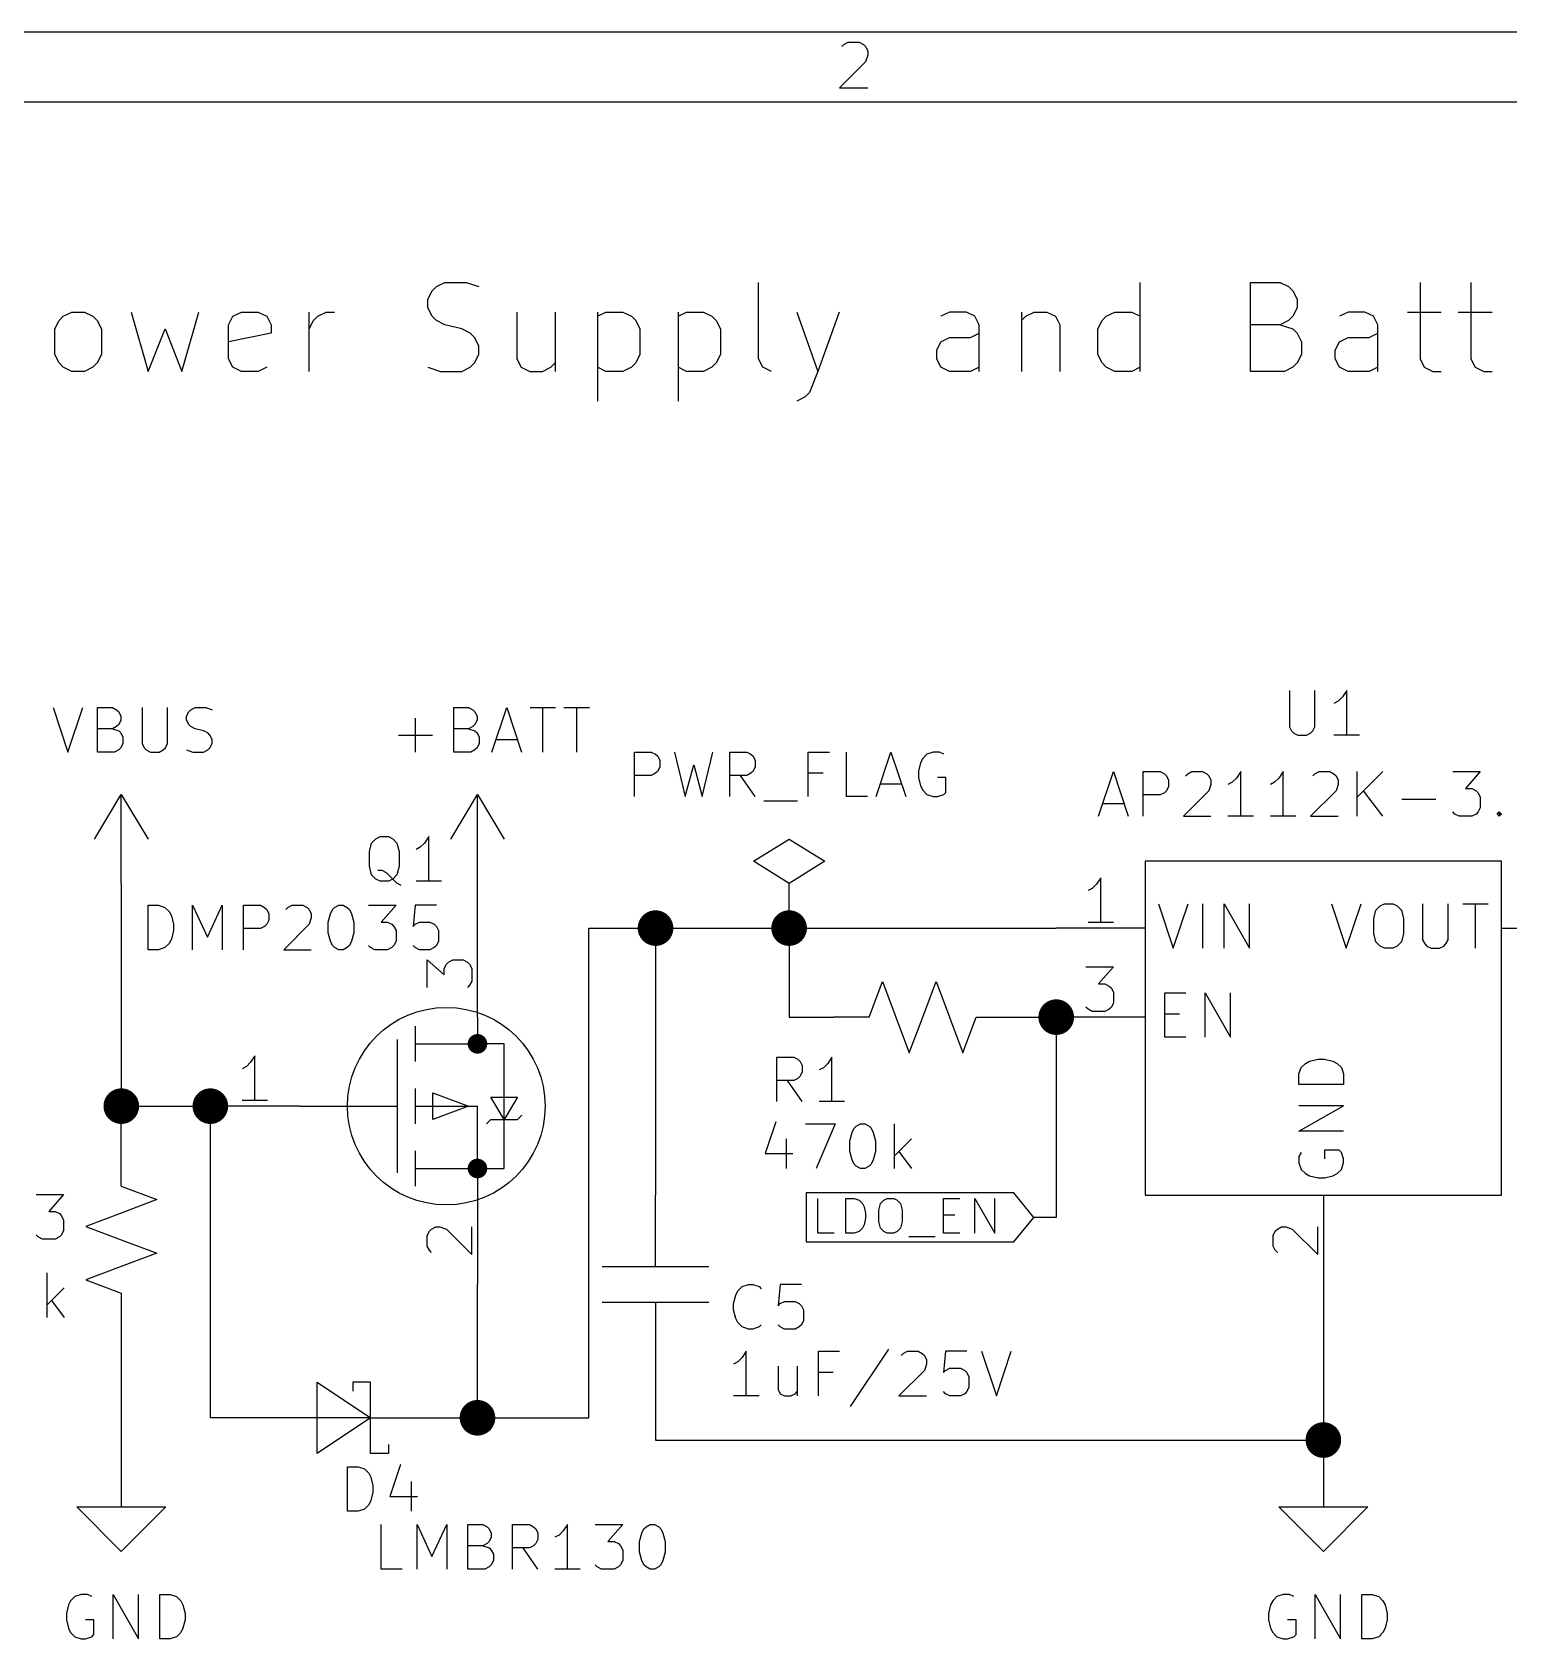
# Model space of a CAD drawing. Extents: x 0.4 to 16.1, y -11.3 to -0.4.
# Drawn here: x 2.45 to 4.108, y -2.198 to -0.394 of the extents above; entities that cross this region are included whole.
import ezdxf

# ---------------------------------------------------------------- set-up
doc = ezdxf.new("R2010")
doc.units = 0
doc.header["$MEASUREMENT"] = 0
for name, color, linetype in [('BLUE3', 171, 'CONTINUOUS'), ('CYAN2', 4, 'CONTINUOUS'), ('GREEN2', 3, 'CONTINUOUS'), ('LYELLOW', 51, 'CONTINUOUS'), ('RED2', 1, 'CONTINUOUS')]:
    doc.layers.add(name, color=color, linetype=linetype)

msp = doc.modelspace()

# ---------------------------------------------------------------- linework, layer by layer
at = {"layer": 'BLUE3', "linetype": 'CONTINUOUS'}
for p, q in [((2.89434, -0.693783), (2.89911, -0.68426)), ((2.89911, -0.68426), (2.90387, -0.6795)), ((2.90387, -0.6795), (2.91339, -0.674736)), ((2.91339, -0.674736), (2.9372, -0.674736)), ((2.9372, -0.674736), (2.95148, -0.6795)), ((3.26577, -0.760449), (3.26577, -0.674736)), ((3.69434, -0.774736), (3.69434, -0.674736)), ((3.81815, -0.774736), (3.81815, -0.674736)), ((3.81815, -0.674736), (3.85148, -0.674736)), ((3.85148, -0.674736), (3.86101, -0.6795)), ((3.86101, -0.6795), (3.86577, -0.68426)), ((3.86577, -0.68426), (3.87054, -0.693783)), ((4.00863, -0.674736), (4.00863, -0.760449)), ((4.06577, -0.674736), (4.06577, -0.760449)), ((2.89434, -0.703307), (2.89434, -0.693783)), ((2.89911, -0.712831), (2.89434, -0.703307)), ((3.87054, -0.703307), (3.86577, -0.712831)), ((3.87054, -0.693783), (3.87054, -0.703307)), ((2.4753, -0.727118), (2.48006, -0.717594)), ((2.48006, -0.717594), (2.48482, -0.712831)), ((2.48482, -0.712831), (2.49434, -0.708071)), ((2.49434, -0.708071), (2.50863, -0.708071)), ((2.50863, -0.708071), (2.51815, -0.712831)), ((2.51815, -0.712831), (2.52291, -0.717594)), ((2.52291, -0.717594), (2.52768, -0.727118)), ((2.56101, -0.708071), (2.58006, -0.774736)), ((2.61815, -0.774736), (2.6372, -0.708071)), ((2.67054, -0.722354), (2.6753, -0.712831)), ((2.6753, -0.712831), (2.68482, -0.708071)), ((2.68482, -0.708071), (2.70387, -0.708071)), ((2.70387, -0.708071), (2.71339, -0.712831)), ((2.71339, -0.712831), (2.71815, -0.722354)), ((2.76101, -0.774736), (2.76101, -0.708071)), ((2.76101, -0.727118), (2.76577, -0.717594)), ((2.76577, -0.717594), (2.77054, -0.712831)), ((2.77054, -0.712831), (2.78006, -0.708071)), ((2.78006, -0.708071), (2.78958, -0.708071)), ((2.90387, -0.717594), (2.89911, -0.712831)), ((2.91339, -0.722354), (2.90387, -0.717594)), ((2.99434, -0.708071), (2.99434, -0.760449)), ((3.0372, -0.708071), (3.0372, -0.774736)), ((3.08482, -0.708071), (3.08482, -0.808071)), ((3.08482, -0.712831), (3.09434, -0.708071)), ((3.09434, -0.708071), (3.11339, -0.708071)), ((3.11339, -0.708071), (3.12291, -0.712831)), ((3.12291, -0.712831), (3.12768, -0.717594)), ((3.12768, -0.717594), (3.13244, -0.727118)), ((3.1753, -0.708071), (3.1753, -0.808071)), ((3.1753, -0.712831), (3.18482, -0.708071)), ((3.18482, -0.708071), (3.20387, -0.708071)), ((3.20387, -0.708071), (3.21339, -0.712831)), ((3.21339, -0.712831), (3.21815, -0.717594)), ((3.21815, -0.717594), (3.22291, -0.727118)), ((3.30863, -0.708071), (3.33244, -0.774736)), ((3.35625, -0.708071), (3.33244, -0.774736)), ((3.48006, -0.708071), (3.47054, -0.712831)), ((3.49911, -0.708071), (3.48006, -0.708071)), ((3.50863, -0.712831), (3.49911, -0.708071)), ((3.51339, -0.722354), (3.50863, -0.712831)), ((3.56101, -0.708071), (3.56101, -0.774736)), ((3.56101, -0.717594), (3.56577, -0.712831)), ((3.56577, -0.712831), (3.5753, -0.708071)), ((3.5753, -0.708071), (3.58958, -0.708071)), ((3.58958, -0.708071), (3.59911, -0.712831)), ((3.59911, -0.712831), (3.60387, -0.722354)), ((3.64672, -0.727118), (3.65148, -0.717594)), ((3.65148, -0.717594), (3.65625, -0.712831)), ((3.65625, -0.712831), (3.66577, -0.708071)), ((3.66577, -0.708071), (3.68482, -0.708071)), ((3.68482, -0.708071), (3.69434, -0.712831)), ((3.86101, -0.717594), (3.85148, -0.722354)), ((3.86577, -0.712831), (3.86101, -0.717594)), ((3.92768, -0.708071), (3.91815, -0.712831)), ((3.94672, -0.708071), (3.92768, -0.708071)), ((3.95625, -0.712831), (3.94672, -0.708071)), ((3.96101, -0.722354), (3.95625, -0.712831)), ((3.99434, -0.708071), (4.03244, -0.708071)), ((4.05148, -0.708071), (4.08958, -0.708071)), ((2.4753, -0.755689), (2.4753, -0.727118)), ((2.52768, -0.727118), (2.52768, -0.755689)), ((2.58006, -0.774736), (2.59911, -0.727118)), ((2.59911, -0.727118), (2.61815, -0.774736)), ((2.67054, -0.760449), (2.67054, -0.722354)), ((2.71815, -0.731878), (2.67054, -0.741402)), ((2.71815, -0.722354), (2.71815, -0.731878)), ((2.93244, -0.727118), (2.91339, -0.722354)), ((2.94196, -0.731878), (2.93244, -0.727118)), ((2.94672, -0.736642), (2.94196, -0.731878)), ((2.95148, -0.746165), (2.94672, -0.736642)), ((3.13244, -0.727118), (3.13244, -0.755689)), ((3.22291, -0.727118), (3.22291, -0.755689)), ((3.47054, -0.741402), (3.48006, -0.736642)), ((3.48006, -0.736642), (3.50387, -0.736642)), ((3.50387, -0.736642), (3.51339, -0.731878)), ((3.51339, -0.774736), (3.51339, -0.722354)), ((3.60387, -0.722354), (3.60387, -0.774736)), ((3.64672, -0.755689), (3.64672, -0.727118)), ((3.85148, -0.722354), (3.81815, -0.722354)), ((3.85148, -0.722354), (3.86577, -0.727118)), ((3.86577, -0.727118), (3.87054, -0.731878)), ((3.87054, -0.731878), (3.8753, -0.741402)), ((3.91815, -0.741402), (3.92768, -0.736642)), ((3.92768, -0.736642), (3.95148, -0.736642)), ((3.95148, -0.736642), (3.96101, -0.731878)), ((3.96101, -0.774736), (3.96101, -0.722354)), ((2.48006, -0.765213), (2.4753, -0.755689)), ((2.52768, -0.755689), (2.52291, -0.765213)), ((2.94672, -0.765213), (2.95148, -0.755689)), ((2.95148, -0.755689), (2.95148, -0.746165)), ((3.13244, -0.755689), (3.12768, -0.765213)), ((3.22291, -0.755689), (3.21815, -0.765213)), ((3.46577, -0.750925), (3.47054, -0.741402)), ((3.46577, -0.760449), (3.46577, -0.750925)), ((3.65148, -0.765213), (3.64672, -0.755689)), ((3.8753, -0.755689), (3.87054, -0.765213)), ((3.8753, -0.741402), (3.8753, -0.755689)), ((3.91339, -0.750925), (3.91815, -0.741402)), ((3.91339, -0.760449), (3.91339, -0.750925)), ((2.48482, -0.769972), (2.48006, -0.765213)), ((2.49434, -0.774736), (2.48482, -0.769972)), ((2.50863, -0.774736), (2.49434, -0.774736)), ((2.51815, -0.769972), (2.50863, -0.774736)), ((2.52291, -0.765213), (2.51815, -0.769972)), ((2.6753, -0.769972), (2.67054, -0.760449)), ((2.68482, -0.774736), (2.6753, -0.769972)), ((2.70387, -0.774736), (2.68482, -0.774736)), ((2.71339, -0.769972), (2.70387, -0.774736)), ((2.89434, -0.769972), (2.90863, -0.774736)), ((2.90863, -0.774736), (2.93244, -0.774736)), ((2.93244, -0.774736), (2.94196, -0.769972)), ((2.94196, -0.769972), (2.94672, -0.765213)), ((2.99434, -0.760449), (2.99911, -0.769972)), ((2.99911, -0.769972), (3.00863, -0.774736)), ((3.00863, -0.774736), (3.02291, -0.774736)), ((3.02291, -0.774736), (3.03244, -0.769972)), ((3.03244, -0.769972), (3.0372, -0.765213)), ((3.09434, -0.774736), (3.08482, -0.769972)), ((3.11339, -0.774736), (3.09434, -0.774736)), ((3.12291, -0.769972), (3.11339, -0.774736)), ((3.12768, -0.765213), (3.12291, -0.769972)), ((3.18482, -0.774736), (3.1753, -0.769972)), ((3.20387, -0.774736), (3.18482, -0.774736)), ((3.21339, -0.769972), (3.20387, -0.774736)), ((3.21815, -0.765213), (3.21339, -0.769972)), ((3.27054, -0.769972), (3.26577, -0.760449)), ((3.28006, -0.774736), (3.27054, -0.769972)), ((3.33244, -0.774736), (3.32291, -0.798547)), ((3.47054, -0.769972), (3.46577, -0.760449)), ((3.48006, -0.774736), (3.47054, -0.769972)), ((3.50387, -0.774736), (3.48006, -0.774736)), ((3.51339, -0.769972), (3.50387, -0.774736)), ((3.65625, -0.769972), (3.65148, -0.765213)), ((3.66577, -0.774736), (3.65625, -0.769972)), ((3.68482, -0.774736), (3.66577, -0.774736)), ((3.69434, -0.769972), (3.68482, -0.774736)), ((3.85625, -0.774736), (3.81815, -0.774736)), ((3.86577, -0.769972), (3.85625, -0.774736)), ((3.87054, -0.765213), (3.86577, -0.769972)), ((3.91815, -0.769972), (3.91339, -0.760449)), ((3.92768, -0.774736), (3.91815, -0.769972)), ((3.95148, -0.774736), (3.92768, -0.774736)), ((3.96101, -0.769972), (3.95148, -0.774736)), ((4.00863, -0.760449), (4.01339, -0.769972)), ((4.01339, -0.769972), (4.02291, -0.774736)), ((4.02291, -0.774736), (4.03244, -0.774736)), ((4.06577, -0.760449), (4.07054, -0.769972)), ((4.07054, -0.769972), (4.08006, -0.774736)), ((4.08006, -0.774736), (4.08958, -0.774736)), ((3.31815, -0.803307), (3.30863, -0.808071)), ((3.32291, -0.798547), (3.31815, -0.803307))]:
    msp.add_line(p, q, dxfattribs=at)
at = {"layer": 'CYAN2', "linetype": 'CONTINUOUS'}
for p, q in [((3.8619, -1.1333), (3.8619, -1.17378)), ((3.89047, -1.17378), (3.89047, -1.1333)), ((3.92619, -1.1333), (3.92143, -1.14044)), ((3.92619, -1.1833), (3.92619, -1.1333)), ((2.47333, -1.1523), (2.49, -1.2023)), ((2.49, -1.2023), (2.50667, -1.1523)), ((2.52333, -1.2023), (2.52333, -1.1523)), ((2.52333, -1.1523), (2.54, -1.1523)), ((2.54, -1.1523), (2.54476, -1.15469)), ((2.54476, -1.15469), (2.54714, -1.15706)), ((2.57333, -1.1523), (2.57333, -1.19278)), ((2.6019, -1.19278), (2.6019, -1.1523)), ((2.62571, -1.15706), (2.62809, -1.15469)), ((2.62809, -1.15469), (2.63285, -1.1523)), ((2.63285, -1.1523), (2.64476, -1.1523)), ((2.64476, -1.1523), (2.6519, -1.15469)), ((2.92333, -1.2023), (2.92333, -1.1523)), ((2.92333, -1.1523), (2.94, -1.1523)), ((2.94, -1.1523), (2.94476, -1.15469)), ((2.94476, -1.15469), (2.94714, -1.15706)), ((2.96619, -1.2023), (2.98285, -1.1523)), ((2.98285, -1.1523), (2.99952, -1.2023)), ((3.00905, -1.1523), (3.03762, -1.1523)), ((3.02333, -1.2023), (3.02333, -1.1523)), ((3.04714, -1.1523), (3.07571, -1.1523)), ((3.06143, -1.2023), (3.06143, -1.1523)), ((3.91667, -1.14521), (3.9119, -1.14759)), ((3.92143, -1.14044), (3.91667, -1.14521)), ((2.54714, -1.17135), (2.54476, -1.17373)), ((2.54714, -1.15706), (2.54952, -1.16183)), ((2.54952, -1.16659), (2.54714, -1.17135)), ((2.54952, -1.16183), (2.54952, -1.16659)), ((2.62333, -1.16183), (2.62571, -1.15706)), ((2.62333, -1.16659), (2.62333, -1.16183)), ((2.62571, -1.17135), (2.62333, -1.16659)), ((2.62809, -1.17373), (2.62571, -1.17135)), ((2.88047, -1.2023), (2.88047, -1.16421)), ((2.94714, -1.17135), (2.94476, -1.17373)), ((2.94714, -1.15706), (2.94952, -1.16183)), ((2.94952, -1.16659), (2.94714, -1.17135)), ((2.94952, -1.16183), (2.94952, -1.16659)), ((2.54, -1.17611), (2.52333, -1.17611)), ((2.54476, -1.17373), (2.54, -1.17611)), ((2.54, -1.17611), (2.54714, -1.17849)), ((2.54714, -1.17849), (2.54952, -1.18087)), ((2.54952, -1.18087), (2.5519, -1.18563)), ((2.5519, -1.18563), (2.5519, -1.19278)), ((2.63285, -1.17611), (2.62809, -1.17373)), ((2.64238, -1.17849), (2.63285, -1.17611)), ((2.64714, -1.18087), (2.64238, -1.17849)), ((2.64952, -1.18326), (2.64714, -1.18087)), ((2.6519, -1.18802), (2.64952, -1.18326)), ((2.6519, -1.19278), (2.6519, -1.18802)), ((2.86143, -1.18326), (2.89952, -1.18326)), ((2.94, -1.17611), (2.92333, -1.17611)), ((2.94476, -1.17373), (2.94, -1.17611)), ((2.94, -1.17611), (2.94714, -1.17849)), ((2.94714, -1.17849), (2.94952, -1.18087)), ((2.94952, -1.18087), (2.9519, -1.18563)), ((2.9519, -1.18563), (2.9519, -1.19278)), ((2.97095, -1.18802), (2.99476, -1.18802)), ((3.8619, -1.17378), (3.86428, -1.17854)), ((3.86428, -1.17854), (3.86667, -1.18092)), ((3.86667, -1.18092), (3.87143, -1.1833)), ((3.87143, -1.1833), (3.88095, -1.1833)), ((3.88095, -1.1833), (3.88571, -1.18092)), ((3.88571, -1.18092), (3.88809, -1.17854)), ((3.88809, -1.17854), (3.89047, -1.17378)), ((3.94047, -1.1833), (3.9119, -1.1833)), ((2.54238, -1.2023), (2.52333, -1.2023)), ((2.54714, -1.19992), (2.54238, -1.2023)), ((2.54952, -1.19754), (2.54714, -1.19992)), ((2.5519, -1.19278), (2.54952, -1.19754)), ((2.57333, -1.19278), (2.57571, -1.19754)), ((2.57571, -1.19754), (2.57809, -1.19992)), ((2.57809, -1.19992), (2.58285, -1.2023)), ((2.58285, -1.2023), (2.59238, -1.2023)), ((2.59238, -1.2023), (2.59714, -1.19992)), ((2.59714, -1.19992), (2.59952, -1.19754)), ((2.59952, -1.19754), (2.6019, -1.19278)), ((2.62333, -1.19992), (2.63047, -1.2023)), ((2.63047, -1.2023), (2.64238, -1.2023)), ((2.64238, -1.2023), (2.64714, -1.19992)), ((2.64714, -1.19992), (2.64952, -1.19754)), ((2.64952, -1.19754), (2.6519, -1.19278)), ((2.94238, -1.2023), (2.92333, -1.2023)), ((2.94714, -1.19992), (2.94238, -1.2023)), ((2.94952, -1.19754), (2.94714, -1.19992)), ((2.9519, -1.19278), (2.94952, -1.19754)), ((3.12619, -1.2523), (3.12619, -1.2023)), ((3.12619, -1.2023), (3.14524, -1.2023)), ((3.14524, -1.2023), (3.15, -1.20469)), ((3.15, -1.20469), (3.15238, -1.20706)), ((3.15238, -1.20706), (3.15476, -1.21183)), ((3.17143, -1.2023), (3.18333, -1.2523)), ((3.20238, -1.2523), (3.21428, -1.2023)), ((3.23333, -1.2523), (3.23333, -1.2023)), ((3.23333, -1.2023), (3.25238, -1.2023)), ((3.25238, -1.2023), (3.25714, -1.20469)), ((3.25714, -1.20469), (3.25952, -1.20706)), ((3.25952, -1.20706), (3.2619, -1.21183)), ((3.32143, -1.2523), (3.32143, -1.2023)), ((3.32143, -1.2023), (3.34524, -1.2023)), ((3.36428, -1.2523), (3.36428, -1.2023)), ((3.39762, -1.2523), (3.41428, -1.2023)), ((3.41428, -1.2023), (3.43095, -1.2523)), ((3.45476, -1.20469), (3.45, -1.20944)), ((3.4619, -1.2023), (3.45476, -1.20469)), ((3.46905, -1.2023), (3.4619, -1.2023)), ((3.47381, -1.20469), (3.46905, -1.2023)), ((3.15, -1.22611), (3.14524, -1.22849)), ((3.15238, -1.22373), (3.15, -1.22611)), ((3.15476, -1.21897), (3.15238, -1.22373)), ((3.15476, -1.21183), (3.15476, -1.21897)), ((3.18333, -1.2523), (3.19285, -1.21659)), ((3.19285, -1.21659), (3.20238, -1.2523)), ((3.25714, -1.22611), (3.25238, -1.22849)), ((3.25952, -1.22373), (3.25714, -1.22611)), ((3.2619, -1.21897), (3.25952, -1.22373)), ((3.2619, -1.21183), (3.2619, -1.21897)), ((3.33809, -1.22611), (3.32143, -1.22611)), ((3.44762, -1.21421), (3.44524, -1.22373)), ((3.44524, -1.22373), (3.44524, -1.23087)), ((3.45, -1.20944), (3.44762, -1.21421)), ((3.64762, -1.2743), (3.66428, -1.2243)), ((3.66428, -1.2243), (3.68095, -1.2743)), ((3.69762, -1.2743), (3.69762, -1.2243)), ((3.69762, -1.2243), (3.71667, -1.2243)), ((3.71667, -1.2243), (3.72143, -1.22669)), ((3.72143, -1.22669), (3.72381, -1.22906)), ((3.74524, -1.22906), (3.74762, -1.22669)), ((3.74762, -1.22669), (3.75238, -1.2243)), ((3.75238, -1.2243), (3.76428, -1.2243)), ((3.76428, -1.2243), (3.76905, -1.22669)), ((3.76905, -1.22669), (3.77143, -1.22906)), ((3.80714, -1.2243), (3.80238, -1.23144)), ((3.80714, -1.2743), (3.80714, -1.2243)), ((3.85476, -1.2243), (3.85, -1.23144)), ((3.85476, -1.2743), (3.85476, -1.2243)), ((3.88809, -1.22906), (3.89047, -1.22669)), ((3.89047, -1.22669), (3.89524, -1.2243)), ((3.89524, -1.2243), (3.90714, -1.2243)), ((3.90714, -1.2243), (3.9119, -1.22669)), ((3.9119, -1.22669), (3.91428, -1.22906)), ((3.93809, -1.2743), (3.93809, -1.2243)), ((3.96667, -1.2243), (3.93809, -1.25287)), ((4.04524, -1.2243), (4.07619, -1.2243)), ((4.07619, -1.2243), (4.05952, -1.24335)), ((3.14524, -1.22849), (3.12619, -1.22849)), ((3.25238, -1.22849), (3.23333, -1.22849)), ((3.2619, -1.2523), (3.24524, -1.22849)), ((3.40238, -1.23802), (3.42619, -1.23802)), ((3.44524, -1.23087), (3.44762, -1.2404)), ((3.44762, -1.2404), (3.45, -1.24516)), ((3.45, -1.24516), (3.45476, -1.24992)), ((3.47619, -1.23087), (3.46667, -1.23087)), ((3.47619, -1.24754), (3.47619, -1.23087)), ((3.72381, -1.22906), (3.72619, -1.23383)), ((3.72619, -1.24097), (3.72381, -1.24573)), ((3.72619, -1.23383), (3.72619, -1.24097)), ((3.77143, -1.22906), (3.77381, -1.23383)), ((3.77381, -1.23859), (3.77143, -1.24573)), ((3.77381, -1.23383), (3.77381, -1.23859)), ((3.79762, -1.23621), (3.79285, -1.23859)), ((3.80238, -1.23144), (3.79762, -1.23621)), ((3.84524, -1.23621), (3.84047, -1.23859)), ((3.85, -1.23144), (3.84524, -1.23621)), ((3.91428, -1.22906), (3.91667, -1.23383)), ((3.91667, -1.23859), (3.91428, -1.24573)), ((3.91667, -1.23383), (3.91667, -1.23859)), ((4.05952, -1.24335), (4.06667, -1.24335)), ((4.06667, -1.24335), (4.07143, -1.24573)), ((3.27143, -1.25706), (3.30952, -1.25706)), ((3.38809, -1.2523), (3.36428, -1.2523)), ((3.45476, -1.24992), (3.4619, -1.2523)), ((3.4619, -1.2523), (3.46667, -1.2523)), ((3.46667, -1.2523), (3.47381, -1.24992)), ((3.47381, -1.24992), (3.47619, -1.24754)), ((3.65238, -1.26002), (3.67619, -1.26002)), ((3.71667, -1.25049), (3.69762, -1.25049)), ((3.72143, -1.24811), (3.71667, -1.25049)), ((3.72381, -1.24573), (3.72143, -1.24811)), ((3.77143, -1.24573), (3.74285, -1.2743)), ((3.91428, -1.24573), (3.88571, -1.2743)), ((3.96667, -1.2743), (3.94524, -1.24573)), ((3.98809, -1.25526), (4.02619, -1.25526)), ((4.07143, -1.24573), (4.07381, -1.24811)), ((4.07381, -1.24811), (4.07619, -1.25287)), ((4.07619, -1.25287), (4.07619, -1.26478)), ((3.74285, -1.2743), (3.77381, -1.2743)), ((3.82143, -1.2743), (3.79285, -1.2743)), ((3.86905, -1.2743), (3.84047, -1.2743)), ((3.88571, -1.2743), (3.91667, -1.2743)), ((4.04762, -1.27192), (4.04524, -1.26954)), ((4.05238, -1.2743), (4.04762, -1.27192)), ((4.06667, -1.2743), (4.05238, -1.2743)), ((4.07143, -1.27192), (4.06667, -1.2743)), ((4.07381, -1.26954), (4.07143, -1.27192)), ((4.07619, -1.26478), (4.07381, -1.26954)), ((4.09524, -1.27192), (4.09762, -1.26954)), ((4.09762, -1.2743), (4.09524, -1.27192)), ((4.09762, -1.26954), (4.1, -1.27192)), ((4.09762, -1.26954), (4.09762, -1.2743)), ((4.1, -1.27192), (4.09762, -1.2743)), ((2.83579, -1.29969), (2.84055, -1.2973)), ((2.84055, -1.2973), (2.85007, -1.2973)), ((2.85007, -1.2973), (2.85484, -1.29969)), ((2.89531, -1.2973), (2.89055, -1.30444)), ((2.89531, -1.3473), (2.89531, -1.2973)), ((2.82865, -1.31397), (2.83103, -1.30444)), ((2.82865, -1.33063), (2.82865, -1.31397)), ((2.83103, -1.30444), (2.83579, -1.29969)), ((2.85484, -1.29969), (2.8596, -1.30444)), ((2.8596, -1.30444), (2.86198, -1.31397)), ((2.86198, -1.31397), (2.86198, -1.33063)), ((2.88579, -1.30921), (2.88103, -1.31159)), ((2.89055, -1.30444), (2.88579, -1.30921)), ((2.83103, -1.34016), (2.82865, -1.33063)), ((2.84293, -1.3354), (2.83817, -1.3354)), ((2.8477, -1.33778), (2.84293, -1.3354)), ((2.86198, -1.33063), (2.8596, -1.34016)), ((2.83579, -1.34492), (2.83103, -1.34016)), ((2.84055, -1.3473), (2.83579, -1.34492)), ((2.85007, -1.3473), (2.84055, -1.3473)), ((2.85484, -1.34492), (2.8477, -1.33778)), ((2.85484, -1.34492), (2.85007, -1.3473)), ((2.8596, -1.34016), (2.85484, -1.34492)), ((2.8596, -1.34969), (2.85484, -1.34492)), ((2.86436, -1.35206), (2.8596, -1.34969)), ((2.9096, -1.3473), (2.88103, -1.3473)), ((2.58003, -1.4243), (2.58003, -1.3743)), ((2.58003, -1.3743), (2.59193, -1.3743)), ((2.59193, -1.3743), (2.59907, -1.37669)), ((2.59907, -1.37669), (2.60383, -1.38144)), ((2.60383, -1.38144), (2.60622, -1.38621)), ((2.60622, -1.38621), (2.6086, -1.39573)), ((2.63003, -1.4243), (2.63003, -1.3743)), ((2.63003, -1.3743), (2.64669, -1.41002)), ((2.64669, -1.41002), (2.66336, -1.3743)), ((2.66336, -1.3743), (2.66336, -1.4243)), ((2.68717, -1.4243), (2.68717, -1.3743)), ((2.68717, -1.3743), (2.70622, -1.3743)), ((2.70622, -1.3743), (2.71098, -1.37669)), ((2.71098, -1.37669), (2.71336, -1.37906)), ((2.71336, -1.37906), (2.71574, -1.38383)), ((2.71574, -1.38383), (2.71574, -1.39097)), ((2.73479, -1.37906), (2.73717, -1.37669)), ((2.73717, -1.37669), (2.74193, -1.3743)), ((2.74193, -1.3743), (2.75383, -1.3743)), ((2.75383, -1.3743), (2.7586, -1.37669)), ((2.7586, -1.37669), (2.76098, -1.37906)), ((2.76098, -1.37906), (2.76336, -1.38383)), ((2.76336, -1.38859), (2.76098, -1.39573)), ((2.76336, -1.38383), (2.76336, -1.38859)), ((2.78241, -1.39335), (2.78479, -1.38383)), ((2.78479, -1.38383), (2.78717, -1.37906)), ((2.78717, -1.37906), (2.78955, -1.37669)), ((2.78955, -1.37669), (2.79431, -1.3743)), ((2.79431, -1.3743), (2.79907, -1.3743)), ((2.79907, -1.3743), (2.80383, -1.37669)), ((2.80383, -1.37669), (2.80622, -1.37906)), ((2.80622, -1.37906), (2.8086, -1.38383)), ((2.8086, -1.38383), (2.81098, -1.39335)), ((2.82765, -1.3743), (2.8586, -1.3743)), ((2.8586, -1.3743), (2.84193, -1.39335)), ((2.88003, -1.3743), (2.87765, -1.39811)), ((2.90383, -1.3743), (2.88003, -1.3743)), ((3.71476, -1.37262), (3.73143, -1.42262)), ((3.73143, -1.42262), (3.74809, -1.37262)), ((3.76476, -1.42262), (3.76476, -1.37262)), ((3.78857, -1.42262), (3.78857, -1.37262)), ((3.78857, -1.37262), (3.81714, -1.42262)), ((3.81714, -1.42262), (3.81714, -1.37262)), ((3.90904, -1.37262), (3.92571, -1.42262)), ((3.92571, -1.42262), (3.94238, -1.37262)), ((3.95666, -1.38928), (3.95904, -1.37976)), ((3.95666, -1.40595), (3.95666, -1.38928)), ((3.95904, -1.37976), (3.96381, -1.375)), ((3.96381, -1.375), (3.96857, -1.37262)), ((3.96857, -1.37262), (3.97809, -1.37262)), ((3.97809, -1.37262), (3.98285, -1.375)), ((3.98285, -1.375), (3.98761, -1.37976)), ((3.98761, -1.37976), (3.99, -1.38928)), ((3.99, -1.38928), (3.99, -1.40595)), ((4.01143, -1.37262), (4.01143, -1.41309)), ((4.04, -1.41309), (4.04, -1.37262)), ((4.05666, -1.37262), (4.08523, -1.37262)), ((4.07095, -1.42262), (4.07095, -1.37262)), ((2.6086, -1.40287), (2.60622, -1.4124)), ((2.6086, -1.39573), (2.6086, -1.40287)), ((2.70622, -1.40049), (2.68717, -1.40049)), ((2.71098, -1.39811), (2.70622, -1.40049)), ((2.71336, -1.39573), (2.71098, -1.39811)), ((2.71574, -1.39097), (2.71336, -1.39573)), ((2.76098, -1.39573), (2.73241, -1.4243)), ((2.78241, -1.40526), (2.78241, -1.39335)), ((2.78479, -1.41478), (2.78241, -1.40526)), ((2.81098, -1.40526), (2.8086, -1.41478)), ((2.81098, -1.39335), (2.81098, -1.40526)), ((2.84193, -1.39335), (2.84907, -1.39335)), ((2.84907, -1.39335), (2.85383, -1.39573)), ((2.85383, -1.39573), (2.85622, -1.39811)), ((2.85622, -1.39811), (2.8586, -1.40287)), ((2.8586, -1.40287), (2.8586, -1.41478)), ((2.87765, -1.39811), (2.88003, -1.39573)), ((2.88003, -1.39573), (2.88479, -1.39335)), ((2.88479, -1.39335), (2.89669, -1.39335)), ((2.89669, -1.39335), (2.90146, -1.39573)), ((2.90146, -1.39573), (2.90383, -1.39811)), ((2.90383, -1.39811), (2.90622, -1.40287)), ((2.90622, -1.40287), (2.90622, -1.41478)), ((3.95904, -1.41547), (3.95666, -1.40595)), ((3.99, -1.40595), (3.98761, -1.41547)), ((2.59193, -1.4243), (2.58003, -1.4243)), ((2.59907, -1.42192), (2.59193, -1.4243)), ((2.60383, -1.41716), (2.59907, -1.42192)), ((2.60622, -1.4124), (2.60383, -1.41716)), ((2.73241, -1.4243), (2.76336, -1.4243)), ((2.78717, -1.41954), (2.78479, -1.41478)), ((2.78955, -1.42192), (2.78717, -1.41954)), ((2.79431, -1.4243), (2.78955, -1.42192)), ((2.79907, -1.4243), (2.79431, -1.4243)), ((2.80383, -1.42192), (2.79907, -1.4243)), ((2.80622, -1.41954), (2.80383, -1.42192)), ((2.8086, -1.41478), (2.80622, -1.41954)), ((2.83003, -1.42192), (2.82765, -1.41954)), ((2.83479, -1.4243), (2.83003, -1.42192)), ((2.84907, -1.4243), (2.83479, -1.4243)), ((2.85383, -1.42192), (2.84907, -1.4243)), ((2.85622, -1.41954), (2.85383, -1.42192)), ((2.8586, -1.41478), (2.85622, -1.41954)), ((2.88003, -1.42192), (2.87765, -1.41954)), ((2.88479, -1.4243), (2.88003, -1.42192)), ((2.89669, -1.4243), (2.88479, -1.4243)), ((2.90146, -1.42192), (2.89669, -1.4243)), ((2.90383, -1.41954), (2.90146, -1.42192)), ((2.90622, -1.41478), (2.90383, -1.41954)), ((3.96381, -1.42024), (3.95904, -1.41547)), ((3.96857, -1.42262), (3.96381, -1.42024)), ((3.97809, -1.42262), (3.96857, -1.42262)), ((3.98285, -1.42024), (3.97809, -1.42262)), ((3.98761, -1.41547), (3.98285, -1.42024)), ((4.01143, -1.41309), (4.01381, -1.41785)), ((4.01381, -1.41785), (4.01619, -1.42024)), ((4.01619, -1.42024), (4.02095, -1.42262)), ((4.02095, -1.42262), (4.03047, -1.42262)), ((4.03047, -1.42262), (4.03523, -1.42024)), ((4.03523, -1.42024), (4.03761, -1.41785)), ((4.03761, -1.41785), (4.04, -1.41309)), ((3.72191, -1.52262), (3.72191, -1.47262)), ((3.72191, -1.47262), (3.74571, -1.47262)), ((3.76714, -1.52262), (3.76714, -1.47262)), ((3.76714, -1.47262), (3.79571, -1.52262)), ((3.79571, -1.52262), (3.79571, -1.47262)), ((3.72191, -1.49643), (3.73857, -1.49643)), ((3.74571, -1.52262), (3.72191, -1.52262)), ((3.28616, -1.59493), (3.28616, -1.54493)), ((3.28616, -1.54493), (3.3052, -1.54493)), ((3.3052, -1.54493), (3.30996, -1.54731)), ((3.30996, -1.54731), (3.31235, -1.54969)), ((3.31235, -1.54969), (3.31473, -1.55445)), ((3.34806, -1.54493), (3.3433, -1.55207)), ((3.34806, -1.59493), (3.34806, -1.54493)), ((3.875, -1.55666), (3.87976, -1.5519)), ((3.87976, -1.5519), (3.88452, -1.54952)), ((3.88452, -1.54952), (3.89405, -1.54714)), ((3.89405, -1.54714), (3.90119, -1.54714)), ((3.90119, -1.54714), (3.91071, -1.54952)), ((3.91071, -1.54952), (3.91547, -1.5519)), ((3.91547, -1.5519), (3.92024, -1.55666)), ((3.30996, -1.56874), (3.3052, -1.57112)), ((3.31235, -1.56636), (3.30996, -1.56874)), ((3.31473, -1.56159), (3.31235, -1.56636)), ((3.31473, -1.55445), (3.31473, -1.56159)), ((3.33854, -1.55683), (3.33378, -1.55921)), ((3.3433, -1.55207), (3.33854, -1.55683)), ((3.87262, -1.56381), (3.875, -1.55666)), ((3.87262, -1.57571), (3.87262, -1.56381)), ((3.92024, -1.55666), (3.92262, -1.56381)), ((3.92262, -1.56381), (3.92262, -1.57571)), ((3.3052, -1.57112), (3.28616, -1.57112)), ((3.31473, -1.59493), (3.29806, -1.57112)), ((3.92262, -1.57571), (3.87262, -1.57571)), ((3.36235, -1.59493), (3.33378, -1.59493)), ((3.87262, -1.62809), (3.92262, -1.59952)), ((3.92262, -1.59952), (3.87262, -1.59952)), ((3.28496, -1.61755), (3.27306, -1.65326)), ((3.3183, -1.61993), (3.35163, -1.61993)), ((3.35163, -1.61993), (3.3302, -1.66993)), ((3.37306, -1.62469), (3.37544, -1.62231)), ((3.37544, -1.62231), (3.3802, -1.61993)), ((3.3802, -1.61993), (3.38496, -1.61993)), ((3.38496, -1.61993), (3.38973, -1.62231)), ((3.38973, -1.62231), (3.39211, -1.62469)), ((3.4183, -1.66993), (3.4183, -1.61993)), ((3.29687, -1.63659), (3.29687, -1.66993)), ((3.3683, -1.63898), (3.37068, -1.62945)), ((3.3683, -1.65088), (3.3683, -1.63898)), ((3.37068, -1.62945), (3.37306, -1.62469)), ((3.39211, -1.62469), (3.39449, -1.62945)), ((3.39449, -1.62945), (3.39687, -1.63898)), ((3.39687, -1.63898), (3.39687, -1.65088)), ((3.43735, -1.63659), (3.4183, -1.65564)), ((3.92262, -1.62809), (3.87262, -1.62809)), ((3.27306, -1.65326), (3.30401, -1.65326)), ((3.37068, -1.66041), (3.3683, -1.65088)), ((3.39687, -1.65088), (3.39449, -1.66041)), ((3.42306, -1.65088), (3.43735, -1.66993)), ((3.875, -1.6519), (3.87262, -1.65666)), ((3.87262, -1.65666), (3.87262, -1.66381)), ((3.91785, -1.64952), (3.90119, -1.64952)), ((3.90119, -1.64952), (3.90119, -1.65904)), ((3.92024, -1.6519), (3.91785, -1.64952)), ((3.92262, -1.65904), (3.92024, -1.6519)), ((3.92262, -1.66381), (3.92262, -1.65904)), ((3.37306, -1.66517), (3.37068, -1.66041)), ((3.37544, -1.66755), (3.37306, -1.66517)), ((3.3802, -1.66993), (3.37544, -1.66755)), ((3.38496, -1.66993), (3.3802, -1.66993)), ((3.38973, -1.66755), (3.38496, -1.66993)), ((3.39211, -1.66517), (3.38973, -1.66755)), ((3.39449, -1.66041), (3.39211, -1.66517)), ((3.87262, -1.66381), (3.875, -1.67095)), ((3.875, -1.67095), (3.87976, -1.67571)), ((3.87976, -1.67571), (3.88452, -1.67809)), ((3.88452, -1.67809), (3.89405, -1.68047)), ((3.90119, -1.68047), (3.91071, -1.67809)), ((3.91071, -1.67809), (3.91547, -1.67571)), ((3.91547, -1.67571), (3.92024, -1.67095)), ((3.92024, -1.67095), (3.92262, -1.66381)), ((3.89405, -1.68047), (3.90119, -1.68047)), ((2.45426, -1.6993), (2.48522, -1.6993)), ((2.48522, -1.6993), (2.46855, -1.71835)), ((2.46855, -1.71835), (2.47569, -1.71835)), ((2.47569, -1.71835), (2.48046, -1.72073)), ((2.48046, -1.72073), (2.48283, -1.72311)), ((2.48283, -1.72311), (2.48522, -1.72787)), ((2.48522, -1.72787), (2.48522, -1.73978)), ((2.45665, -1.74692), (2.45426, -1.74454)), ((2.46141, -1.7493), (2.45665, -1.74692)), ((2.47569, -1.7493), (2.46141, -1.7493)), ((2.48046, -1.74692), (2.47569, -1.7493)), ((2.48283, -1.74454), (2.48046, -1.74692)), ((2.48522, -1.73978), (2.48283, -1.74454)), ((2.46689, -1.8373), (2.46689, -1.7873)), ((2.48593, -1.80397), (2.46689, -1.82302)), ((3.24241, -1.80744), (3.24717, -1.80269)), ((3.24717, -1.80269), (3.25431, -1.8003)), ((3.25431, -1.8003), (3.25907, -1.8003)), ((3.25907, -1.8003), (3.26622, -1.80269)), ((3.26622, -1.80269), (3.2686, -1.80506)), ((3.29003, -1.8003), (3.28765, -1.82411)), ((3.31383, -1.8003), (3.29003, -1.8003)), ((2.47165, -1.81826), (2.48593, -1.8373)), ((3.23765, -1.82173), (3.24003, -1.81221)), ((3.23765, -1.82887), (3.23765, -1.82173)), ((3.24003, -1.81221), (3.24241, -1.80744)), ((3.28765, -1.82411), (3.29003, -1.82173)), ((3.29003, -1.82173), (3.29479, -1.81935)), ((3.29479, -1.81935), (3.30669, -1.81935)), ((3.30669, -1.81935), (3.31146, -1.82173)), ((3.31146, -1.82173), (3.31383, -1.82411)), ((3.24003, -1.8384), (3.23765, -1.82887)), ((3.24241, -1.84316), (3.24003, -1.8384)), ((3.31383, -1.82411), (3.31622, -1.82887)), ((3.31622, -1.82887), (3.31622, -1.84078)), ((3.24717, -1.84792), (3.24241, -1.84316)), ((3.25431, -1.8503), (3.24717, -1.84792)), ((3.25907, -1.8503), (3.25431, -1.8503)), ((3.26622, -1.84792), (3.25907, -1.8503)), ((3.2686, -1.84554), (3.26622, -1.84792)), ((3.29003, -1.84792), (3.28765, -1.84554)), ((3.29479, -1.8503), (3.29003, -1.84792)), ((3.30669, -1.8503), (3.29479, -1.8503)), ((3.31146, -1.84792), (3.30669, -1.8503)), ((3.31383, -1.84554), (3.31146, -1.84792)), ((3.31622, -1.84078), (3.31383, -1.84554)), ((3.25193, -1.8753), (3.24717, -1.88244)), ((3.25193, -1.9253), (3.25193, -1.8753)), ((3.33289, -1.9253), (3.33289, -1.8753)), ((3.33289, -1.8753), (3.35669, -1.8753)), ((3.41146, -1.87292), (3.3686, -1.93721)), ((3.42812, -1.87769), (3.43289, -1.8753)), ((3.43289, -1.8753), (3.44479, -1.8753)), ((3.44479, -1.8753), (3.44955, -1.87769)), ((3.47574, -1.8753), (3.47336, -1.89911)), ((3.49955, -1.8753), (3.47574, -1.8753)), ((3.51622, -1.8753), (3.53289, -1.9253)), ((3.53289, -1.9253), (3.54955, -1.8753)), ((3.24241, -1.88721), (3.23765, -1.88959)), ((3.24717, -1.88244), (3.24241, -1.88721)), ((3.28765, -1.89197), (3.28765, -1.91816)), ((3.30907, -1.89197), (3.30907, -1.9253)), ((3.42574, -1.88006), (3.42812, -1.87769)), ((3.44955, -1.87769), (3.45193, -1.88006)), ((3.45193, -1.88006), (3.45431, -1.88483)), ((3.45431, -1.88959), (3.45193, -1.89673)), ((3.45431, -1.88483), (3.45431, -1.88959)), ((3.47574, -1.89673), (3.4805, -1.89435)), ((3.4805, -1.89435), (3.49241, -1.89435)), ((3.49241, -1.89435), (3.49717, -1.89673)), ((3.34955, -1.89911), (3.33289, -1.89911)), ((3.45193, -1.89673), (3.42336, -1.9253)), ((3.47336, -1.89911), (3.47574, -1.89673)), ((3.49717, -1.89673), (3.49955, -1.89911)), ((3.49955, -1.89911), (3.50193, -1.90387)), ((3.50193, -1.90387), (3.50193, -1.91578)), ((3.26622, -1.9253), (3.23765, -1.9253)), ((3.28765, -1.91816), (3.29003, -1.92292)), ((3.29003, -1.92292), (3.29479, -1.9253)), ((3.29479, -1.9253), (3.30193, -1.9253)), ((3.30193, -1.9253), (3.30669, -1.92292)), ((3.30669, -1.92292), (3.30907, -1.92054)), ((3.42336, -1.9253), (3.45431, -1.9253)), ((3.47574, -1.92292), (3.47336, -1.92054)), ((3.4805, -1.9253), (3.47574, -1.92292)), ((3.49241, -1.9253), (3.4805, -1.9253)), ((3.49717, -1.92292), (3.49241, -1.9253)), ((3.49955, -1.92054), (3.49717, -1.92292)), ((3.50193, -1.91578), (3.49955, -1.92054)), ((2.86361, -2.00255), (2.85171, -2.03826)), ((2.80409, -2.05493), (2.80409, -2.00493)), ((2.80409, -2.00493), (2.816, -2.00493)), ((2.816, -2.00493), (2.82314, -2.00731)), ((2.82314, -2.00731), (2.8279, -2.01207)), ((2.8279, -2.01207), (2.83028, -2.01683)), ((2.83028, -2.01683), (2.83266, -2.02636)), ((2.83266, -2.0335), (2.83028, -2.04302)), ((2.83266, -2.02636), (2.83266, -2.0335)), ((2.85171, -2.03826), (2.88266, -2.03826)), ((2.87552, -2.02159), (2.87552, -2.05493)), ((2.816, -2.05493), (2.80409, -2.05493)), ((2.82314, -2.05255), (2.816, -2.05493)), ((2.8279, -2.04778), (2.82314, -2.05255)), ((2.83028, -2.04302), (2.8279, -2.04778)), ((2.84166, -2.11993), (2.84166, -2.06993)), ((2.88214, -2.11993), (2.88214, -2.06993)), ((2.88214, -2.06993), (2.8988, -2.10564)), ((2.8988, -2.10564), (2.91547, -2.06993)), ((2.91547, -2.06993), (2.91547, -2.11993)), ((2.93928, -2.11993), (2.93928, -2.06993)), ((2.93928, -2.06993), (2.95594, -2.06993)), ((2.95594, -2.06993), (2.96071, -2.07231)), ((2.96071, -2.07231), (2.96309, -2.07469)), ((2.96309, -2.07469), (2.96547, -2.07945)), ((2.98928, -2.11993), (2.98928, -2.06993)), ((2.98928, -2.06993), (3.00833, -2.06993)), ((3.00833, -2.06993), (3.01309, -2.07231)), ((3.01309, -2.07231), (3.01547, -2.07469)), ((3.01547, -2.07469), (3.01785, -2.07945)), ((3.05119, -2.06993), (3.04642, -2.07707)), ((3.05119, -2.11993), (3.05119, -2.06993)), ((3.08214, -2.06993), (3.11309, -2.06993)), ((3.11309, -2.06993), (3.09642, -2.08898)), ((3.13452, -2.07945), (3.1369, -2.07469)), ((3.1369, -2.07469), (3.13928, -2.07231)), ((3.13928, -2.07231), (3.14404, -2.06993)), ((3.14404, -2.06993), (3.1488, -2.06993)), ((3.1488, -2.06993), (3.15357, -2.07231)), ((3.15357, -2.07231), (3.15594, -2.07469)), ((3.15594, -2.07469), (3.15833, -2.07945)), ((2.96071, -2.09136), (2.95594, -2.09374)), ((2.96309, -2.08898), (2.96071, -2.09136)), ((2.96547, -2.08421), (2.96309, -2.08898)), ((2.96547, -2.07945), (2.96547, -2.08421)), ((3.01547, -2.09136), (3.01309, -2.09374)), ((3.01785, -2.08659), (3.01547, -2.09136)), ((3.01785, -2.07945), (3.01785, -2.08659)), ((3.04166, -2.08183), (3.0369, -2.08421)), ((3.04642, -2.07707), (3.04166, -2.08183)), ((3.09642, -2.08898), (3.10357, -2.08898)), ((3.10357, -2.08898), (3.10833, -2.09136)), ((3.10833, -2.09136), (3.11071, -2.09374)), ((3.13214, -2.08898), (3.13452, -2.07945)), ((3.13214, -2.10088), (3.13214, -2.08898)), ((3.15833, -2.07945), (3.16071, -2.08898)), ((3.16071, -2.08898), (3.16071, -2.10088)), ((2.95594, -2.09374), (2.93928, -2.09374)), ((2.95594, -2.09374), (2.96309, -2.09612)), ((2.96309, -2.09612), (2.96547, -2.0985)), ((2.96547, -2.0985), (2.96785, -2.10326)), ((2.96785, -2.11041), (2.96547, -2.11517)), ((2.96785, -2.10326), (2.96785, -2.11041)), ((3.00833, -2.09612), (2.98928, -2.09612)), ((3.01785, -2.11993), (3.00119, -2.09612)), ((3.01309, -2.09374), (3.00833, -2.09612)), ((3.11071, -2.09374), (3.11309, -2.0985)), ((3.11309, -2.11041), (3.11071, -2.11517)), ((3.11309, -2.0985), (3.11309, -2.11041)), ((3.13452, -2.11041), (3.13214, -2.10088)), ((3.1369, -2.11517), (3.13452, -2.11041)), ((3.15833, -2.11041), (3.15594, -2.11517)), ((3.16071, -2.10088), (3.15833, -2.11041)), ((2.86547, -2.11993), (2.84166, -2.11993)), ((2.95833, -2.11993), (2.93928, -2.11993)), ((2.96309, -2.11755), (2.95833, -2.11993)), ((2.96547, -2.11517), (2.96309, -2.11755)), ((3.06547, -2.11993), (3.0369, -2.11993)), ((3.08452, -2.11755), (3.08214, -2.11517)), ((3.08928, -2.11993), (3.08452, -2.11755)), ((3.10357, -2.11993), (3.08928, -2.11993)), ((3.10833, -2.11755), (3.10357, -2.11993)), ((3.11071, -2.11517), (3.10833, -2.11755)), ((3.13928, -2.11755), (3.1369, -2.11517)), ((3.14404, -2.11993), (3.13928, -2.11755)), ((3.1488, -2.11993), (3.14404, -2.11993)), ((3.15357, -2.11755), (3.1488, -2.11993)), ((3.15594, -2.11517), (3.15357, -2.11755)), ((2.49071, -2.16021), (2.48833, -2.16973)), ((2.49309, -2.15544), (2.49071, -2.16021)), ((2.49785, -2.15069), (2.49309, -2.15544)), ((2.505, -2.1483), (2.49785, -2.15069)), ((2.51214, -2.1483), (2.505, -2.1483)), ((2.5169, -2.15069), (2.51214, -2.1483)), ((2.54071, -2.1983), (2.54071, -2.1483)), ((2.54071, -2.1483), (2.56928, -2.1983)), ((2.56928, -2.1983), (2.56928, -2.1483)), ((2.59309, -2.1983), (2.59309, -2.1483)), ((2.59309, -2.1483), (2.605, -2.1483)), ((2.605, -2.1483), (2.61214, -2.15069)), ((2.61214, -2.15069), (2.6169, -2.15544)), ((2.6169, -2.15544), (2.61928, -2.16021)), ((2.61928, -2.16021), (2.62167, -2.16973)), ((3.84071, -2.16021), (3.83833, -2.16973)), ((3.84309, -2.15544), (3.84071, -2.16021)), ((3.84785, -2.15069), (3.84309, -2.15544)), ((3.855, -2.1483), (3.84785, -2.15069)), ((3.86214, -2.1483), (3.855, -2.1483)), ((3.8669, -2.15069), (3.86214, -2.1483)), ((3.89071, -2.1983), (3.89071, -2.1483)), ((3.89071, -2.1483), (3.91928, -2.1983)), ((3.91928, -2.1983), (3.91928, -2.1483)), ((3.94309, -2.1983), (3.94309, -2.1483)), ((3.94309, -2.1483), (3.955, -2.1483)), ((3.955, -2.1483), (3.96214, -2.15069)), ((3.96214, -2.15069), (3.9669, -2.15544)), ((3.9669, -2.15544), (3.96928, -2.16021)), ((3.96928, -2.16021), (3.97167, -2.16973)), ((2.48833, -2.16973), (2.48833, -2.17687)), ((2.48833, -2.17687), (2.49071, -2.1864)), ((2.51928, -2.17687), (2.50976, -2.17687)), ((2.51928, -2.19354), (2.51928, -2.17687)), ((2.62167, -2.17687), (2.61928, -2.1864)), ((2.62167, -2.16973), (2.62167, -2.17687)), ((3.83833, -2.16973), (3.83833, -2.17687)), ((3.83833, -2.17687), (3.84071, -2.1864)), ((3.86928, -2.17687), (3.85976, -2.17687)), ((3.86928, -2.19354), (3.86928, -2.17687)), ((3.97167, -2.17687), (3.96928, -2.1864)), ((3.97167, -2.16973), (3.97167, -2.17687)), ((2.49071, -2.1864), (2.49309, -2.19116)), ((2.49309, -2.19116), (2.49785, -2.19592)), ((2.49785, -2.19592), (2.505, -2.1983)), ((2.505, -2.1983), (2.50976, -2.1983)), ((2.50976, -2.1983), (2.5169, -2.19592)), ((2.5169, -2.19592), (2.51928, -2.19354)), ((2.605, -2.1983), (2.59309, -2.1983)), ((2.61214, -2.19592), (2.605, -2.1983)), ((2.6169, -2.19116), (2.61214, -2.19592)), ((2.61928, -2.1864), (2.6169, -2.19116)), ((3.84071, -2.1864), (3.84309, -2.19116)), ((3.84309, -2.19116), (3.84785, -2.19592)), ((3.84785, -2.19592), (3.855, -2.1983)), ((3.855, -2.1983), (3.85976, -2.1983)), ((3.85976, -2.1983), (3.8669, -2.19592)), ((3.8669, -2.19592), (3.86928, -2.19354)), ((3.955, -2.1983), (3.94309, -2.1983)), ((3.96214, -2.19592), (3.955, -2.1983)), ((3.9669, -2.19116), (3.96214, -2.19592)), ((3.96928, -2.1864), (3.9669, -2.19116))]:
    msp.add_line(p, q, dxfattribs=at)
at = {"layer": 'GREEN2', "linetype": 'CONTINUOUS'}
for p, q in [((2.55, -1.35), (2.55, -1.6)), ((2.95, -1.4), (2.95, -1.35)), ((3.075, -1.4), (3.15, -1.4)), ((3.075, -1.95), (3.075, -1.4)), ((3.15, -1.4), (3.3, -1.4)), ((3.15, -1.4), (3.15, -1.7)), ((3.3, -1.4), (3.6, -1.4)), ((3.3, -1.4), (3.3, -1.5)), ((3.3, -1.5), (3.35, -1.5)), ((3.55, -1.5), (3.6, -1.5)), ((3.6, -1.5), (3.6, -1.725)), ((2.55, -1.65), (2.55, -1.6)), ((2.55, -1.6), (2.65, -1.6)), ((2.65, -1.95), (2.65, -1.6)), ((3.6, -1.725), (3.575, -1.725)), ((2.95, -1.95), (2.95, -1.8)), ((3.9, -1.8), (3.9, -1.975)), ((2.55, -1.85), (2.55, -2)), ((3.15, -1.9), (3.15, -1.975)), ((2.7, -1.95), (2.65, -1.95)), ((2.9, -1.95), (2.95, -1.95)), ((2.95, -1.95), (3.075, -1.95)), ((3.15, -1.975), (3.9, -1.975)), ((3.9, -1.975), (3.9, -2))]:
    msp.add_line(p, q, dxfattribs=at)
at = {"layer": 'GREEN2', "const_width": 0.02}
for points in [[(3.14, -1.4, 1), (3.16, -1.4, 1)], [(3.29, -1.4, 1), (3.31, -1.4, 1)], [(3.59, -1.5, 1), (3.61, -1.5, 1)], [(2.54, -1.6, 1), (2.56, -1.6, 1)], [(2.64, -1.6, 1), (2.66, -1.6, 1)], [(2.94, -1.95, 1), (2.96, -1.95, 1)], [(3.89, -1.975, 1), (3.91, -1.975, 1)]]:
    msp.add_lwpolyline(points, format="xyb", close=True, dxfattribs=at)
at = {"layer": 'LYELLOW', "linetype": 'CONTINUOUS'}
for p, q in [((3.7, -1.325), (3.7, -1.7)), ((4.1, -1.325), (3.7, -1.325)), ((4.1, -1.7), (4.1, -1.325)), ((3.7, -1.7), (4.1, -1.7))]:
    msp.add_line(p, q, dxfattribs=at)
at = {"layer": 'RED2', "linetype": 'CONTINUOUS'}
for p, q in [((16.1413, -0.393701), (0.393701, -0.393701)), ((3.35916, -0.409917), (3.36159, -0.40748)), ((3.36159, -0.40748), (3.36647, -0.405039)), ((3.36647, -0.405039), (3.37865, -0.405039)), ((3.37865, -0.405039), (3.38353, -0.40748)), ((3.38353, -0.40748), (3.38596, -0.409917)), ((3.38596, -0.409917), (3.3884, -0.414791)), ((3.3884, -0.414791), (3.3884, -0.419665)), ((3.38596, -0.426976), (3.35672, -0.45622)), ((3.3884, -0.419665), (3.38596, -0.426976)), ((3.35672, -0.45622), (3.3884, -0.45622)), ((16.0626, -0.472441), (0.472441, -0.472441)), ((2.52, -1.3), (2.55, -1.25)), ((2.55, -1.35), (2.55, -1.25)), ((2.55, -1.25), (2.58, -1.3)), ((2.92, -1.3), (2.95, -1.25)), ((2.95, -1.35), (2.95, -1.25)), ((2.95, -1.25), (2.98, -1.3)), ((3.26, -1.325), (3.3, -1.3)), ((3.3, -1.3), (3.34, -1.325)), ((3.3, -1.35), (3.26, -1.325)), ((3.34, -1.325), (3.3, -1.35)), ((3.7, -1.325), (3.7, -1.7)), ((4.1, -1.325), (3.7, -1.325)), ((3.7, -1.325), (3.7, -1.7)), ((4.1, -1.325), (3.7, -1.325)), ((4.1, -1.7), (4.1, -1.325)), ((4.1, -1.7), (4.1, -1.325)), ((3.3, -1.4), (3.3, -1.35)), ((3.64524, -1.35076), (3.64047, -1.35552)), ((3.65, -1.34361), (3.64524, -1.35076)), ((3.65, -1.39361), (3.65, -1.34361)), ((3.64047, -1.35552), (3.63571, -1.3579)), ((2.95, -1.5), (2.95, -1.4)), ((3.7, -1.4), (3.6, -1.4)), ((3.66428, -1.39361), (3.63571, -1.39361)), ((4.1, -1.4), (4.2, -1.4)), ((2.89361, -1.46667), (2.89361, -1.43571)), ((2.89361, -1.43571), (2.91266, -1.45238)), ((2.91266, -1.44524), (2.91504, -1.44047)), ((2.91504, -1.44047), (2.91742, -1.43809)), ((2.91742, -1.43809), (2.92219, -1.43571)), ((2.92219, -1.43571), (2.93409, -1.43571)), ((2.93409, -1.43571), (2.93885, -1.43809)), ((2.93885, -1.43809), (2.94123, -1.44047)), ((2.94123, -1.44047), (2.94361, -1.44524)), ((3.63333, -1.44361), (3.66428, -1.44361)), ((3.66428, -1.44361), (3.64762, -1.46266)), ((2.91266, -1.45238), (2.91266, -1.44524)), ((2.94361, -1.45952), (2.94123, -1.46428)), ((2.94361, -1.44524), (2.94361, -1.45952)), ((3.39, -1.5), (3.405, -1.46)), ((3.405, -1.46), (3.42, -1.5)), ((3.45, -1.5), (3.465, -1.46)), ((3.465, -1.46), (3.48, -1.5)), ((2.94123, -1.46428), (2.93885, -1.46667)), ((3.64762, -1.46266), (3.65476, -1.46266)), ((3.65476, -1.46266), (3.65952, -1.46504)), ((3.65952, -1.46504), (3.6619, -1.46742)), ((3.6619, -1.46742), (3.66428, -1.47219)), ((3.66428, -1.47219), (3.66428, -1.48409)), ((3.63571, -1.49123), (3.63333, -1.48885)), ((3.64047, -1.49361), (3.63571, -1.49123)), ((3.65476, -1.49361), (3.64047, -1.49361)), ((3.65952, -1.49123), (3.65476, -1.49361)), ((3.6619, -1.48885), (3.65952, -1.49123)), ((3.66428, -1.48409), (3.6619, -1.48885)), ((2.88, -1.51), (2.88, -1.55)), ((2.95, -1.5), (2.95, -1.53)), ((3.39, -1.5), (3.35, -1.5)), ((3.42, -1.5), (3.435, -1.54)), ((3.435, -1.54), (3.45, -1.5)), ((3.48, -1.5), (3.495, -1.54)), ((3.495, -1.54), (3.51, -1.5)), ((3.51, -1.5), (3.55, -1.5)), ((3.7, -1.5), (3.6, -1.5)), ((2.86, -1.525), (2.86, -1.675)), ((2.88, -1.53), (2.95, -1.53)), ((2.98, -1.53), (2.95, -1.53)), ((2.98, -1.67), (2.98, -1.53)), ((2.69524, -1.55076), (2.69047, -1.55552)), ((2.7, -1.54361), (2.69524, -1.55076)), ((2.7, -1.59361), (2.7, -1.54361)), ((2.69047, -1.55552), (2.68571, -1.5579)), ((2.88, -1.58), (2.88, -1.62)), ((2.9, -1.615), (2.9, -1.585)), ((2.9, -1.585), (2.94, -1.6)), ((2.75, -1.6), (2.65, -1.6)), ((2.71428, -1.59361), (2.68571, -1.59361)), ((2.75, -1.6), (2.86, -1.6)), ((2.88, -1.6), (2.95, -1.6)), ((2.94, -1.6), (2.9, -1.615)), ((2.95, -1.67), (2.95, -1.6)), ((2.98, -1.615), (2.965, -1.59)), ((2.965, -1.59), (2.995, -1.59)), ((2.995, -1.59), (2.98, -1.615)), ((2.96, -1.62), (2.965, -1.615)), ((2.965, -1.615), (2.995, -1.615)), ((2.995, -1.615), (3, -1.61)), ((2.55, -1.69), (2.55, -1.65)), ((2.88, -1.65), (2.88, -1.69)), ((2.88, -1.67), (2.95, -1.67)), ((2.95, -1.67), (2.95, -1.7)), ((2.95, -1.67), (2.98, -1.67)), ((2.55, -1.69), (2.59, -1.705)), ((2.59, -1.705), (2.55, -1.72)), ((2.95, -1.7), (2.95, -1.8)), ((3.15, -1.78), (3.15, -1.7)), ((3.55237, -1.69748), (3.31898, -1.69748)), ((3.31898, -1.69748), (3.31898, -1.725)), ((3.33209, -1.74265), (3.33209, -1.70363)), ((3.36368, -1.74265), (3.36368, -1.70363)), ((3.36368, -1.70363), (3.37297, -1.70363)), ((3.37297, -1.70363), (3.37854, -1.70549)), ((3.37854, -1.70549), (3.38226, -1.7092)), ((3.38226, -1.7092), (3.38411, -1.71292)), ((3.38411, -1.71292), (3.38597, -1.72035)), ((3.40083, -1.71664), (3.40269, -1.7092)), ((3.40269, -1.7092), (3.40641, -1.70549)), ((3.40641, -1.70549), (3.41013, -1.70363)), ((3.41013, -1.70363), (3.41756, -1.70363)), ((3.41756, -1.70363), (3.42127, -1.70549)), ((3.42127, -1.70549), (3.42499, -1.7092)), ((3.42499, -1.7092), (3.42685, -1.71664)), ((3.47329, -1.74265), (3.47329, -1.70363)), ((3.47329, -1.70363), (3.49187, -1.70363)), ((3.50859, -1.74265), (3.50859, -1.70363)), ((3.50859, -1.70363), (3.53089, -1.74265)), ((3.53089, -1.74265), (3.53089, -1.70363)), ((3.575, -1.725), (3.55237, -1.69748)), ((3.7, -1.7), (4.1, -1.7)), ((3.7, -1.7), (4.1, -1.7)), ((3.9, -1.7), (3.9, -1.8)), ((2.55, -1.72), (2.51, -1.735)), ((3.31898, -1.725), (3.31898, -1.75252)), ((3.38597, -1.72593), (3.38411, -1.73336)), ((3.38597, -1.72035), (3.38597, -1.72593)), ((3.40083, -1.72964), (3.40083, -1.71664)), ((3.40269, -1.73707), (3.40083, -1.72964)), ((3.42685, -1.72964), (3.42499, -1.73707)), ((3.42685, -1.71664), (3.42685, -1.72964)), ((3.47329, -1.72221), (3.4863, -1.72221)), ((3.55237, -1.75252), (3.575, -1.725)), ((2.51, -1.735), (2.55, -1.75)), ((2.55, -1.75), (2.59, -1.765)), ((2.89361, -1.74524), (2.896, -1.74047)), ((2.89361, -1.75714), (2.89361, -1.74524)), ((2.896, -1.74047), (2.89837, -1.73809)), ((2.89837, -1.73809), (2.90314, -1.73571)), ((2.90314, -1.73571), (2.9079, -1.73571)), ((2.9079, -1.73571), (2.91504, -1.73809)), ((2.91504, -1.73809), (2.94361, -1.76667)), ((2.94361, -1.76667), (2.94361, -1.73571)), ((3.35067, -1.74265), (3.33209, -1.74265)), ((3.37297, -1.74265), (3.36368, -1.74265)), ((3.37854, -1.74079), (3.37297, -1.74265)), ((3.38226, -1.73707), (3.37854, -1.74079)), ((3.38411, -1.73336), (3.38226, -1.73707)), ((3.40641, -1.74079), (3.40269, -1.73707)), ((3.41013, -1.74265), (3.40641, -1.74079)), ((3.41756, -1.74265), (3.41013, -1.74265)), ((3.42127, -1.74079), (3.41756, -1.74265)), ((3.42499, -1.73707), (3.42127, -1.74079)), ((3.43428, -1.74636), (3.464, -1.74636)), ((3.49187, -1.74265), (3.47329, -1.74265)), ((3.84361, -1.74524), (3.846, -1.74047)), ((3.84361, -1.75714), (3.84361, -1.74524)), ((3.846, -1.74047), (3.84837, -1.73809)), ((3.84837, -1.73809), (3.85314, -1.73571)), ((3.85314, -1.73571), (3.8579, -1.73571)), ((3.8579, -1.73571), (3.86504, -1.73809)), ((3.86504, -1.73809), (3.89361, -1.76667)), ((3.89361, -1.76667), (3.89361, -1.73571)), ((2.59, -1.765), (2.55, -1.78)), ((2.896, -1.7619), (2.89361, -1.75714)), ((2.89837, -1.76428), (2.896, -1.7619)), ((3.31898, -1.75252), (3.55237, -1.75252)), ((3.846, -1.7619), (3.84361, -1.75714)), ((3.84837, -1.76428), (3.846, -1.7619)), ((2.55, -1.78), (2.51, -1.795)), ((3.09, -1.78), (3.21, -1.78)), ((2.51, -1.795), (2.55, -1.81)), ((2.55, -1.81), (2.55, -1.85)), ((3.09, -1.82), (3.21, -1.82)), ((3.15, -1.82), (3.15, -1.9)), ((2.77, -1.91), (2.83, -1.95)), ((2.77, -1.99), (2.77, -1.91)), ((2.83, -1.91), (2.81, -1.91)), ((2.81, -1.91), (2.81, -1.92)), ((2.83, -1.99), (2.83, -1.91)), ((2.77, -1.95), (2.7, -1.95)), ((2.83, -1.95), (2.77, -1.95)), ((2.83, -1.95), (2.77, -1.99)), ((2.83, -1.95), (2.9, -1.95)), ((2.85, -1.98), (2.85, -1.99)), ((2.55, -2), (2.55, -2.05)), ((2.85, -1.99), (2.83, -1.99)), ((3.9, -2), (3.9, -2.05)), ((2.55, -2.1), (2.5, -2.05)), ((2.5, -2.05), (2.55, -2.05)), ((2.55, -2.05), (2.6, -2.05)), ((2.6, -2.05), (2.55, -2.1)), ((3.9, -2.1), (3.85, -2.05)), ((3.85, -2.05), (3.9, -2.05)), ((3.9, -2.05), (3.95, -2.05)), ((3.95, -2.05), (3.9, -2.1))]:
    msp.add_line(p, q, dxfattribs=at)
at = {"layer": 'RED2', "const_width": 0.011}
for points in [[(2.9445, -1.53, 1), (2.9555, -1.53, 1)], [(2.9445, -1.67, 1), (2.9555, -1.67, 1)]]:
    msp.add_lwpolyline(points, format="xyb", close=True, dxfattribs=at)
at = {"layer": 'RED2'}
msp.add_circle((2.915, -1.6), 0.111, dxfattribs=at)

doc.saveas('drawing.dxf')
